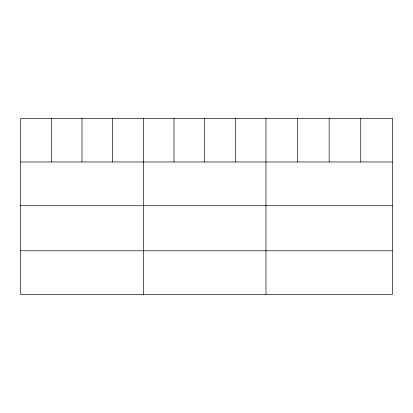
<?xml version="1.0" encoding="UTF-8"?>
<svg xmlns="http://www.w3.org/2000/svg" width="413" height="413" viewBox="0 0 413 413"><rect width="100%" height="100%" fill="white"/><g stroke="black" fill="none" stroke-linecap="round" stroke-linejoin="round"><path stroke-width="0.62" d="M20.65 161.984L392.35 161.984M20.65 205.726L392.35 205.726M20.65 250.794L392.35 250.794M360.755 118.464L360.755 161.984M329.161 118.464L329.161 161.984M297.566 118.464L297.566 161.984M265.972 118.464L265.972 294.536M235.307 118.464L235.307 161.984M204.641 118.464L204.641 161.984M173.976 118.464L173.976 161.984M143.311 118.464L143.311 294.536M112.646 118.464L112.646 161.984M81.981 118.464L81.981 161.984M51.315 118.464L51.315 161.984M392.35 118.464L20.65 118.464L20.65 294.536L392.35 294.536L392.35 118.464"/></g></svg>
